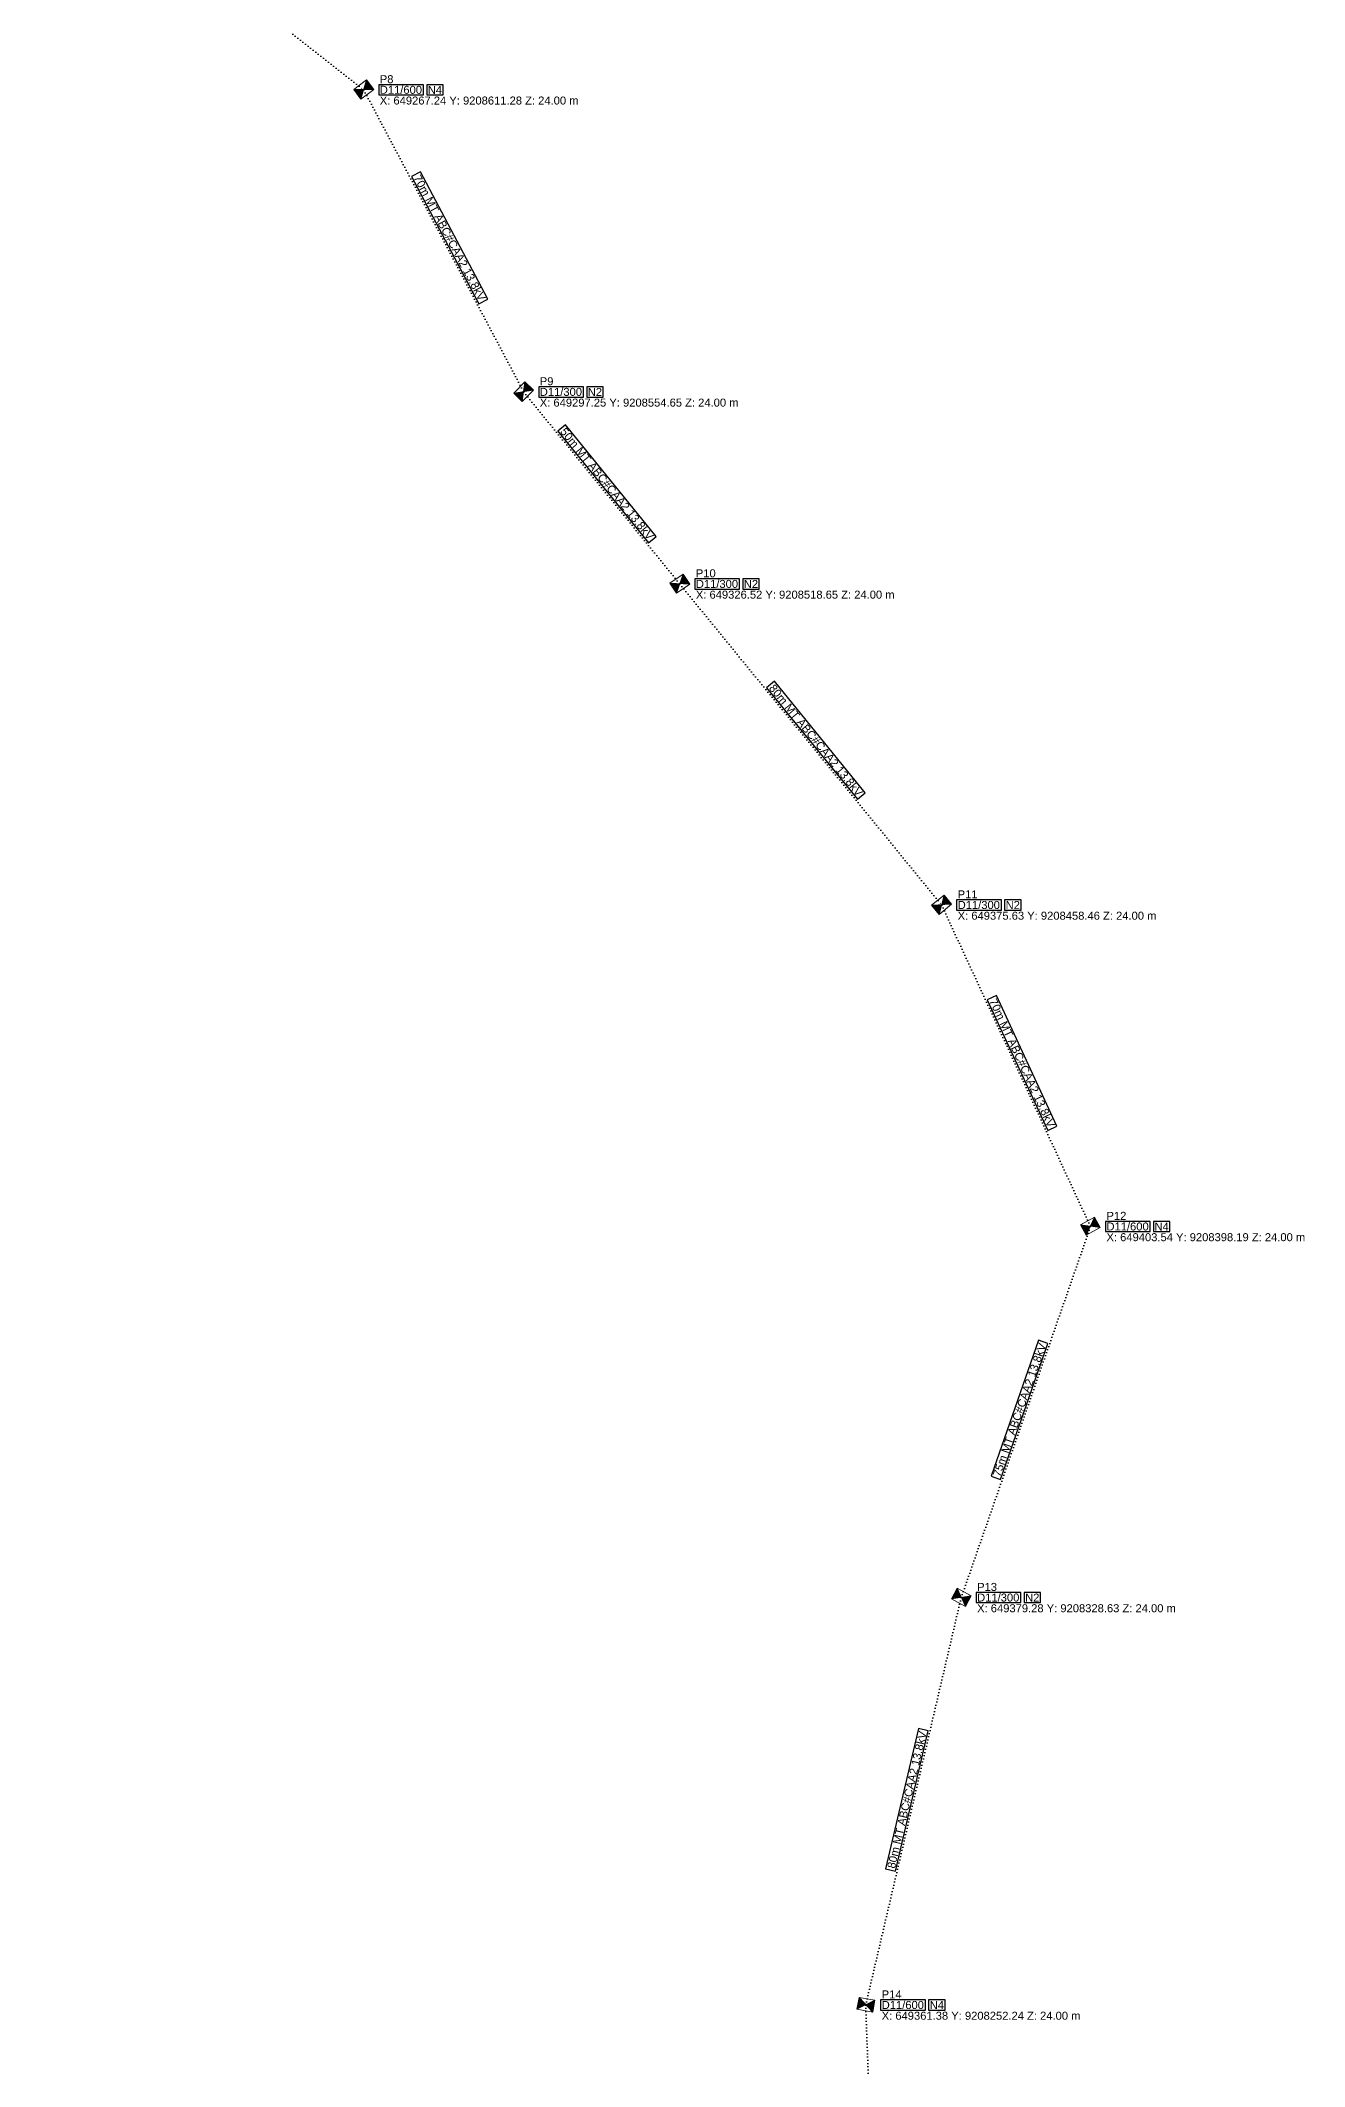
# Model space of a CAD drawing. Header units: metres. Extents: x 649089 to 650923, y 9205954 to 9209021.
# Drawn here: x 649206.6 to 649443.7, y 9208240.7 to 9208620.5 of the extents above; entities that cross this region are included whole.
import ezdxf
from ezdxf.enums import TextEntityAlignment as Align

# ---------------------------------------------------------------- set-up
doc = ezdxf.new("R2010")
doc.units = ezdxf.units.M
doc.linetypes.add('DOT', pattern=[0.508, 0, -0.508])
for name, color, linetype in [('PONTO FOTO', 4, 'CONTINUOUS'), ('POSTE', 3, 'CONTINUOUS'), ('Poste dt', 3, 'Continuous'), ('REDE PRIMARIA - Instalar', 1, 'DOT'), ('TEXTOS A IMPLANTAR', 1, 'CONTINUOUS')]:
    doc.layers.add(name, color=color, linetype=linetype)
doc.styles.add('ARIAL', font='arial.ttf')

# ---------------------------------------------------------------- blocks, each defined once
blk = doc.blocks.new('dtp')
at = {"linetype": 'Continuous', "lineweight": 0, "ltscale": 0.01}
h = blk.add_hatch(color=0, dxfattribs=at)
h.paths.add_polyline_path([(-1.12, 1.5), (0, 0), (1.12, 1.5)])
h.paths.add_polyline_path([(-1.12, -1.5), (1.12, -1.5), (0, 0)])
at = {"color": 0, "lineweight": 0}
for p, q in [((-1.12, -1.5), (1.12, 1.5)), ((-1.12, 1.5), (1.12, -1.5)), ((1.12, 1.5), (-1.12, 1.5)), ((-1.12, 1.5), (-1.12, -1.5)), ((1.12, -1.5), (1.12, 1.5)), ((-1.12, -1.5), (1.12, -1.5))]:
    blk.add_line(p, q, dxfattribs=at)
blk = doc.blocks.new('PosteDtProjetado')
at = {"layer": 'Poste dt', "rotation": 180}
blk.add_blockref('dtp', (-0.05948, 0.026162), dxfattribs=at)
at = {"layer": 'poste', "ltscale": 0.01}
for tag, p in [('MODELO', (-3.273471, 2.731691)), ('COD', (1.964351, -1.493983))]:
    blk.add_attdef(tag, p, '', height=1.6, dxfattribs=at)

msp = doc.modelspace()

# ---------------------------------------------------------------- linework, layer by layer
at = {"layer": 'REDE PRIMARIA - Instalar'}
for points in [[(649206.61, 9208658.96), (649267.24, 9208611.28)], [(649267.24, 9208611.28), (649297.25, 9208554.65)], [(649297.25, 9208554.65), (649326.52, 9208518.65)], [(649326.52, 9208518.65), (649375.63, 9208458.46)], [(649375.63, 9208458.46), (649403.54, 9208398.19)], [(649379.28, 9208328.63), (649403.54, 9208398.19)], [(649361.38, 9208252.24), (649379.28, 9208328.63)], [(649361.38, 9208252.24), (649363.84, 9208184.59)]]:
    msp.add_lwpolyline(points, dxfattribs=at)
at = {"layer": 'TEXTOS A IMPLANTAR'}
for points in [[(649270.04, 9208610.33), (649278.44, 9208610.33), (649278.44, 9208612.23), (649270.04, 9208612.23), (649270.04, 9208610.33)], [(649279.04, 9208610.33), (649282.15, 9208610.33), (649282.15, 9208612.23), (649279.04, 9208612.23), (649279.04, 9208610.33)], [(649276.19, 9208595.02), (649288.83, 9208571.18), (649290.51, 9208572.07), (649277.87, 9208595.91), (649276.19, 9208595.02)], [(649300.05, 9208553.7), (649308.45, 9208553.7), (649308.45, 9208555.6), (649300.05, 9208555.6), (649300.05, 9208553.7)], [(649309.05, 9208553.7), (649312.16, 9208553.7), (649312.16, 9208555.6), (649309.05, 9208555.6), (649309.05, 9208553.7)], [(649303.61, 9208547.31), (649320.63, 9208526.37), (649322.1, 9208527.57), (649305.08, 9208548.51), (649303.61, 9208547.31)], [(649329.32, 9208517.7), (649337.72, 9208517.7), (649337.72, 9208519.6), (649329.32, 9208519.6), (649329.32, 9208517.7)], [(649338.32, 9208517.7), (649341.43, 9208517.7), (649341.43, 9208519.6), (649338.32, 9208519.6), (649338.32, 9208517.7)], [(649342.78, 9208499.2), (649359.83, 9208478.29), (649361.31, 9208479.49), (649344.25, 9208500.4), (649342.78, 9208499.2)], [(649378.43, 9208457.51), (649386.83, 9208457.51), (649386.83, 9208459.41), (649378.43, 9208459.41), (649378.43, 9208457.51)], [(649387.43, 9208457.51), (649390.53, 9208457.51), (649390.53, 9208459.41), (649387.43, 9208459.41), (649387.43, 9208457.51)], [(649384.19, 9208440.7), (649395.53, 9208416.21), (649397.25, 9208417.01), (649385.91, 9208441.49), (649384.19, 9208440.7)], [(649406.34, 9208397.24), (649414.75, 9208397.24), (649414.75, 9208399.14), (649406.34, 9208399.14), (649406.34, 9208397.24)], [(649415.35, 9208397.24), (649418.45, 9208397.24), (649418.45, 9208399.14), (649415.35, 9208399.14), (649415.35, 9208397.24)], [(649386.68, 9208350.77), (649395.57, 9208376.25), (649393.78, 9208376.87), (649384.89, 9208351.39), (649386.68, 9208350.77)], [(649382.08, 9208327.68), (649390.48, 9208327.68), (649390.48, 9208329.58), (649382.08, 9208329.58), (649382.08, 9208327.68)], [(649391.08, 9208327.68), (649394.19, 9208327.68), (649394.19, 9208329.58), (649391.08, 9208329.58), (649391.08, 9208327.68)], [(649366.96, 9208277.37), (649373.12, 9208303.64), (649371.27, 9208304.07), (649365.11, 9208277.8), (649366.96, 9208277.37)], [(649364.18, 9208251.29), (649372.59, 9208251.29), (649372.59, 9208253.19), (649364.18, 9208253.19), (649364.18, 9208251.29)], [(649373.19, 9208251.29), (649376.29, 9208251.29), (649376.29, 9208253.19), (649373.19, 9208253.19), (649373.19, 9208251.29)]]:
    msp.add_lwpolyline(points, close=True, dxfattribs=at)

# ---------------------------------------------------------------- block references
for p, rotation in [((649267.24, 9208611.28), 307.2484680832344), ((649297.25, 9208554.65), 315.555), ((649326.52, 9208518.65), 303.2490540053387), ((649375.63, 9208458.46), 308.8666215272401), ((649403.54, 9208398.19), 298.713), ((649379.28, 9208328.63), 241.433), ((649361.38, 9208252.24), 259.875)]:
    msp.add_blockref('PosteDtProjetado', p, dxfattribs=dict(rotation=rotation))

# ---------------------------------------------------------------- texts
at = {"style": 'Arial'}
for s, p in [('X: 649267.24 Y: 9208611.28 Z: 24.00 m', (649270.24, 9208609.28)), ('X: 649297.25 Y: 9208554.65 Z: 24.00 m', (649300.25, 9208552.65)), ('X: 649326.52 Y: 9208518.65 Z: 24.00 m', (649329.52, 9208516.65)), ('X: 649375.63 Y: 9208458.46 Z: 24.00 m', (649378.63, 9208456.46)), ('X: 649403.54 Y: 9208398.19 Z: 24.00 m', (649406.54, 9208396.19)), ('X: 649379.28 Y: 9208328.63 Z: 24.00 m', (649382.28, 9208326.63)), ('X: 649361.38 Y: 9208252.24 Z: 24.00 m', (649364.38, 9208250.24))]:
    msp.add_text(s, height=1.5, dxfattribs=at).set_placement(p, align=Align.MIDDLE_LEFT)
at = {"layer": 'PONTO FOTO', "style": 'Arial'}
for s, p in [('P8', (649270.24, 9208613.28)), ('P9', (649300.25, 9208556.65)), ('P10', (649329.52, 9208520.65)), ('P11', (649378.63, 9208460.46)), ('P12', (649406.54, 9208400.19)), ('P13', (649382.28, 9208330.63)), ('P14', (649364.38, 9208254.24))]:
    msp.add_text(s, height=1.5, dxfattribs=at).set_placement(p, align=Align.MIDDLE_LEFT)
at = {"layer": 'TEXTOS A IMPLANTAR', "char_height": 1.5, "attachment_point": 4, "style": 'Arial'}
for s, insert in [('D11/600', (649270.24, 9208611.28)), ('N4', (649279.24, 9208611.28)), ('D11/300', (649300.25, 9208554.65)), ('N2', (649309.25, 9208554.65)), ('D11/300', (649329.52, 9208518.65)), ('N2', (649338.52, 9208518.65)), ('D11/300', (649378.63, 9208458.46)), ('N2', (649387.63, 9208458.46)), ('D11/600', (649406.54, 9208398.19)), ('N4', (649415.55, 9208398.19)), ('D11/300', (649382.28, 9208328.63)), ('N2', (649391.28, 9208328.63)), ('D11/600', (649364.38, 9208252.24)), ('N4', (649373.39, 9208252.24))]:
    msp.add_mtext(s, dxfattribs=dict(at, insert=insert))
at = {"layer": 'TEXTOS A IMPLANTAR', "char_height": 1.5, "attachment_point": 2, "style": 'Arial'}
for s, insert, rotation in [('70m MT ABC#CAA2 13.8kV', (649284.01, 9208583.9), 297.9204), ('50m MT ABC#CAA2 13.8kV', (649313.44, 9208537.91), 309.1178), ('80m MT ABC#CAA2 13.8kV', (649352.62, 9208489.82), 309.2081), ('70m MT ABC#CAA2 13.8kV', (649391.4, 9208429.17), 294.8535), ('75m MT ABC#CAA2 13.8kV', (649389.52, 9208364.07), 70.7708), ('80m MT ABC#CAA2 13.8kV', (649368.38, 9208290.89), 76.8148)]:
    msp.add_mtext(s, dxfattribs=dict(at, insert=insert, rotation=rotation))

doc.saveas('drawing.dxf')
